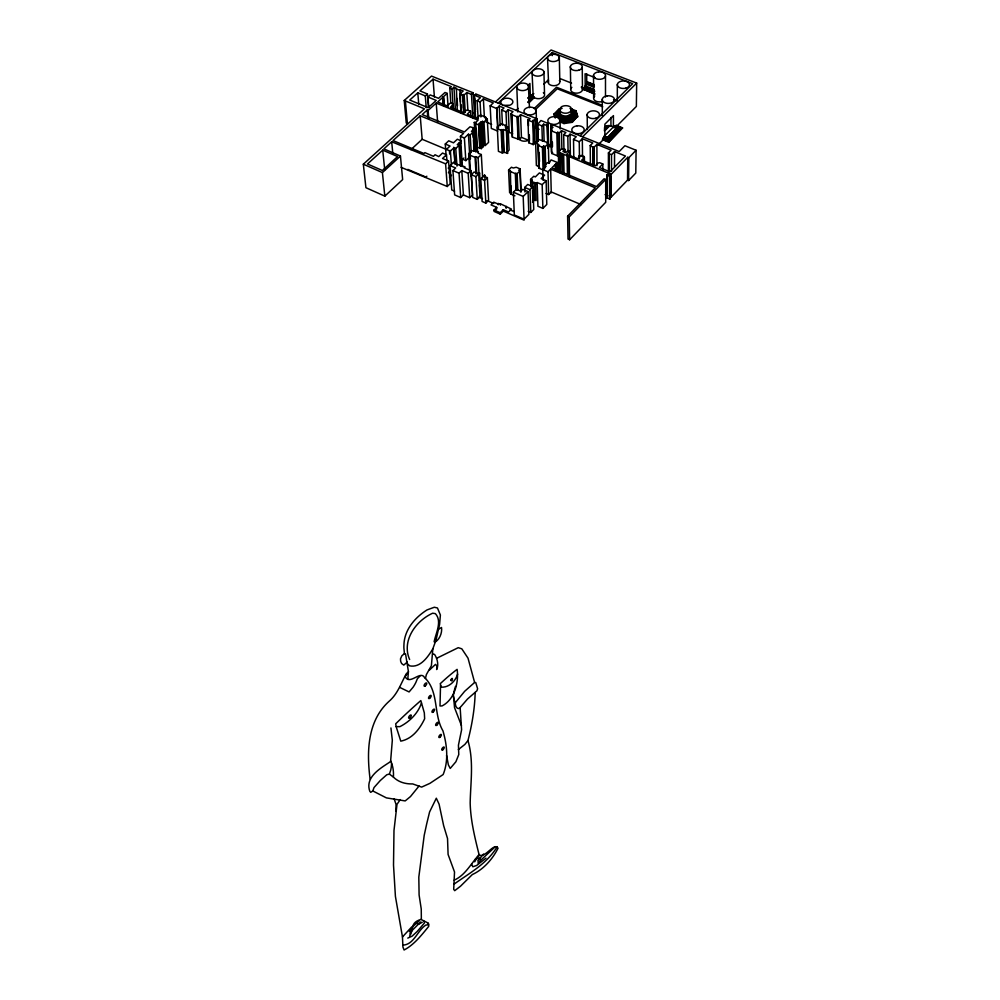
<?xml version="1.0" encoding="UTF-8"?>
<svg xmlns="http://www.w3.org/2000/svg" width="1000" height="1000" viewBox="0 0 1000 1000"><rect width="100%" height="100%" fill="white"/><g stroke="black" fill="none" stroke-linecap="round" stroke-linejoin="round"><path stroke-width="1.5" d="M604.875 135.512L604.862 124.175L613.438 115.625L613.4 126.962C611.587 125.512 605.337 125.138 607.612 126.512M610.588 174.137L611.075 197.2L610.588 174.137L609.45 175.312L610.4 175.7L609.85 199.075L606.925 197.85L606.938 175.012L609.45 173.588L558.337 151.975L561.462 148.9L563.025 149.537L563.713 148.85L565.013 149.388L565.075 152.425M607.45 174.488L606.925 197.85M604.325 136.537L607.4 137.775L617.25 127.413L614.175 126.175L604.325 136.062L602.562 139.713L608.725 142.213L622.525 127.825L616.375 125.375L615.725 126.025L620.85 128.075L608.35 140.662L603.212 138.588L602.562 139.713M607.875 140.15L607.875 138.75L619.05 127.5L615.125 125.688L614.175 126.65L617.25 127.413M608.4 171.175L608.413 152.938L611.112 150.188L596.888 144.4L594.163 147.125L594.275 165.338M620.837 128.537L620.85 127.6L608.35 140.188L608.35 141.125L611.475 137.988M608.725 142.213L622.525 127.825M608.85 171.838L609.2 153.262L608.413 152.938M609.188 171.5L609.2 153.262M609.587 175.375L609.562 198.212L610.35 198.538M609.85 199.075L610.4 175.7M610.938 125.962L610.95 117.475M611.475 171.412L611.512 154.688L614.562 151.588L625.462 156.025L610.013 171.85L599.4 167.463L602.825 163.988L599.637 162.675L598.162 163.038L595.413 165.812L581.663 160.138L584.412 157.375L583.362 156.938L583.875 156.425L580.988 155.963L581.237 155.338L578.638 156.463L579.688 156.888L577.8 158.787L566.775 154.238L569.712 151.325L567.888 150.575L565.812 152.625L562.938 151.45L565.013 149.388M614.175 128.05L614.175 126.175M614.5 166.788L614.562 151.588M617.737 127.362L615.125 125.688M622.513 128.3L615.725 125.55L615.725 126.487L616.375 125.375M617.288 100.962L617.362 84.362M619.05 127.5L619.038 128.912L608.888 139.137M611.075 197.2L627.537 180.113L627.762 157.287L628.825 157.725L636.087 150.262L624.913 145.738L619.2 151.562L551.912 124.45L551.237 125.113L551.788 153.488L557.388 155.812L558.237 154.975L557.737 132.262L559.288 132.9L561.512 130.712L565.9 132.5L563.675 134.688L563.962 149.825M400.262 799.6L397.013 804.312L393.988 830.438L393.512 865.075L395.412 896.375L402.463 936.95L402.925 947.038L404.087 950C414.062 944.8 421.587 935.088 428.663 926.45L428.862 924.225L427.9 922.962L421.362 919.613L421.25 909.062L419.1 894.987L418.812 877.138L424.212 835.325L426.712 823.8L429.588 811.95L436.312 798.225L439.1 804.2L443.638 825.625L447.537 838.525L448.088 854.438L454.525 871.988L453.7 889.325L454.712 890.675L460.525 886.2L472.325 874.55C483.387 869.538 492.75 858.962 498.038 848.2C494.375 841.812 486.05 857.475 479.562 855.25L477.425 857.412M627.537 180.113L628.6 180.55L628.825 157.725M495.45 101.962L551.087 50L636.675 83.088L636.362 106.45L616.737 126.175M636.087 150.262L635.788 173.075L628.6 180.55M391.587 763.363L391.275 766.963A64.45 27.3 -52 0 1 390.737 770.088L389.387 774.1L386.812 774.725L380.275 780.537L374.012 787.562L372.825 790.962L370.712 792.337L369.8 791.275C364.675 776.8 381.087 767.913 391.1 761.25L391.587 763.363A85.725 36.012 -51.7 0 1 393.425 777.1A127.788 53.487 -54.2 0 0 412.675 783.913L421.637 787.1L429.888 783.375L443.15 774.538C448.738 760.85 447.075 744.712 442.912 730.788C433.4 714.55 438.988 692.412 425.45 678.45A27.825 12.062 -54 0 1 424.538 677.575C420.513 669.9 409.588 685.863 405.163 676.587L408.425 671.587L405.562 653.975L404.425 653.65L401.863 655.775L400.513 658.8L400.637 661.1A35.487 15.762 -54 0 0 401.775 663.65L403.775 665.1L407.262 662.05M440.525 685.238L440.012 705.987L442.088 705.913C454.525 699.6 458.988 682.337 457.113 669.35A120.738 49.05 -53.5 0 0 444.938 679.412L440.225 683.688L441.275 687.15C448.938 687.688 455.487 681.188 457.6 674.163M408.425 671.587L407.8 679.137M446.55 755.462L448.363 764.825L450.225 768.438L455.887 761.762L458.775 754.562L458.438 745.2L461.6 729.775L460.138 707.537L467.475 699.05L476.875 690.837L477.612 688.787L475.788 682.638L474.625 682.463L464.637 691.325L455.312 702.712A25.8 10.713 -54.1 0 0 455.712 705.638L456.012 706.438A25.7 10.675 -54.1 0 0 457.413 708.25L458.938 708.6L460.138 707.537M425.45 678.45L426.375 674.587L431.4 665.662L432.85 648.775L436.037 640L438.725 628.05A44.112 19.737 -53.8 0 0 439.613 624.225L440.387 615.013L437.45 607.975L434.325 607.25L427.075 609.9C414.825 617.612 404.125 630.013 403.925 645.3A38.15 16.988 -54.1 0 0 403.938 648.575L404.425 653.65M396.037 811.175L395.988 804.212L394.15 798.913M461.438 725.525L454.538 707.638L453.425 695.413A53.137 22.05 -54.5 0 1 454.188 690.95L455.5 686.4M390.588 761.488L392.325 740.212L390.925 727.95M556.438 113.888L556.213 115.475A9.613 6.075 -1.6 0 0 556.65 117.037M480.1 859.038L480.012 858.05L475.45 859C469.237 866.812 463.625 876.025 454.188 880.15M421.463 703C418.038 713.375 409.538 721.762 399.9 726.65L396.15 726.612L395.7 723.8A290.538 110.812 -52.6 0 1 420.825 700.575L424.325 712.837L424.65 718.75C419.9 728.763 412.3 738.938 400.775 741.137L396.15 726.612M434.125 641.812C435.812 633.138 442.45 621.175 435.35 613.625L432.675 613.212C415.725 620.8 401.375 640.962 409.637 659.5M560.288 110.812L559.812 112.762L560.938 114.562A5.975 3.775 -1.6 0 0 567.938 115.738L571.237 113.675L571.325 110.787M370.087 779.05C366.625 752.062 367.2 721.075 389.038 701.338C397.938 693.725 401.15 682.788 406.6 673.263M474.7 861.825L476.375 858.787A6.188 2.275 -53.3 0 1 477.425 857.412M409.363 931.75L412.9 926.462L419.125 920.962M409.862 933.9L410.012 933.637A12.237 4.475 -52.3 0 1 412.137 930.462L420.725 921.925M477.688 861.05L483.562 854.038M432.85 648.775C428.062 656.8 420.387 668.138 409.575 665.825L407.788 664.013M409.588 936.087C414.425 929.137 409.363 922.763 421.337 919.287M419.062 785.987L410.475 796.562L405.188 800.925L386.375 797.875L372.825 790.962M475.45 859L479.038 854.488C474.837 837.625 470.6 820.512 470.175 803C470.562 782.113 473.963 761.075 467.95 740.562A292.337 125.113 -50.8 0 0 475.163 692.513M467.95 740.562L464.888 744.412L458.325 749.625M497.262 846.625C486.912 863.75 469.7 873 454 884.15M429.175 670.325L435.513 664.375L436.975 666.062L436.65 669.538C438.938 664.987 437.3 658.5 434.613 654.463L432.587 653.888M411.688 926.95L402.463 936.95M494.688 847.275L477.887 862.938M609.425 198.15L610.55 196.975M546.025 193.45L548.612 194.55L548.013 171.775L550.662 169.15L595.275 187.825L567.612 216.175L568.025 239.037L569.625 239.737L605.712 202.288L605.7 179.45L604.087 178.775L596.487 186.575L551.825 167.9L557.288 162.475L551.075 159.887L549.1 163.3L547.537 162.65L544.55 165.6L544.637 168.637M569.625 239.737L569.237 216.875L605.7 179.45M611.125 174.363L627.762 157.287M438.35 629.375L441.525 627.463C442.275 632.463 439.913 639.05 435.487 641.825M542.875 208.4L542.175 184.662L537.163 182.55L537.925 206.262L542.875 208.4L546.788 204.45L546.138 180.725L541.138 178.612L544.6 175.162L539.35 172.95L535.35 176.912L533.775 176.25L530.575 179.412L530.837 186.825M607.4 137.775L617.25 127.875M619.05 127.975L607.875 139.213L603.775 137.562L603.212 138.112L603.212 139.05L607.062 140.612M592.987 165.538L592.875 147.312L594.163 147.125M528.188 211.337L530.788 212.463L533.75 209.488L532.987 186.7L527.725 184.462L524.725 187.425L524.9 191.988M548.612 194.55L551.237 191.925L581.15 204.625M598.188 144.8L603.638 139.325M604.462 127.762L606.587 125.638M604.412 128.775L607.612 125.575M605.475 128.175L607.612 126.037M604.362 129.787L608.638 125.512M532.463 202.062L534.575 199.963L533.975 182.175M605.438 129.188L608.638 125.988M604.325 130.787L609.65 125.463M605.388 130.188L609.65 125.925M590.375 164.462L590.225 145.525L592.775 142.975L582.325 138.713L579.263 141.762L579.462 158.438M542.175 184.662L546.138 180.725M582.663 136.713L636.675 83.088M494.988 210.538L496.775 208.775L496.712 207.362L491.05 204.9L493.8 202.188L497.663 203.863L500.35 203.762L511.512 209.112L508.587 212.013L503.263 209.7L503.325 211.112L524.1 220.15L523.188 196.425L528.05 191.6L522.775 189.35L520.862 191.238L516.312 189.3L513.362 192.2L514.338 214.988L524.075 219.213L528.875 214.387L528.05 191.6M530.788 212.463L529.987 189.675L532.987 186.7M537.163 182.55L536.1 183.612L530.837 181.375L532.15 180.075L530.575 179.412M543.075 180.2L542.762 169.575L546.125 166.25L544.55 165.6M573.8 157.613L573.525 139.425L576.263 136.725L570.037 134.188L567.812 136.375L568.075 151.525M548.825 163.312L548.312 143.625L546.763 142.988L547.275 142.475L538.938 139.525L535.638 142.738L538.975 144.838L538.288 145.525L538.987 168.238L543.075 169.95L544.275 168.762L543.638 146.037L545.188 146.688L545.688 164.862M496.712 207.362L494.012 210.025L494.087 211.425L500.275 214.125L500.213 212.725L503.263 209.7M500.275 214.125L503.325 211.112M580.15 135.688L632.638 83.688L552.188 52.538L498.175 103.075M551.788 153.488L552.638 152.65L551.362 152.125L550.788 129.438L553.025 127.263L550.975 126.425L551.5 147.6M514.925 195.787L510.875 194.05L511.075 185.95M538.987 168.238L539.675 167.562L538.65 167.125L539.025 162.075M485.85 203.088L488.6 200.4L487.362 177.662L484.363 176.388L485.275 175.5L484.5 175.175L480.8 178.738L482.113 201.462L485.85 203.088L484.575 180.362L487.362 177.662M517.837 190.325L517.163 173.65L520.013 170.85L518.713 170.3L520.138 168.912L516.25 167.262L513.263 168L511.45 167.237L508.587 170.012L509.613 192.75L511.4 193.525M545.188 146.688L548.312 143.625M516.025 190.3L515.325 173.625L517.163 173.65M543.075 169.95L542.413 147.238L543.638 146.037M557.388 155.812L556.875 133.1L557.737 132.262M550.975 126.425L552 125.425L551.237 125.113M518.312 116.862L517.312 116.45L518.212 139.088L519.212 139.5L518.312 116.862L520.562 114.725L530.175 118.637L527.95 120.087L528.737 142.738L533.263 144.613L534.125 143.775L533.138 120.312L533.9 120.625L534.625 143.275L533.362 143.463L534.125 143.775M534.625 143.275L536.337 141.625L535.612 118.975L537.15 118.888L504.212 105.5M469.7 170.275L468.663 153.65L471.912 150.575L473.425 151.225L474.513 150.2L478.312 151.8L478.25 153.262L481.312 154.55L478.075 157.637L478.95 172.763L477.925 173.625L474.113 172L471.325 174.675L472.725 197.387L477.262 199.363L480.925 195.8L480.163 195.463M482.5 198.663L480.075 197.613L480.975 196.737L479.6 173.088L478.837 172.75M510.875 194.05L510.4 170.787L508.587 170.012M559.875 120.95L563.987 122.625L572.3 121.388L577.65 116.163L576 110.763L570.413 108.637M559.888 121.888L564 123.562L572.312 122.312L577.65 116.163M594.788 94.213L583.275 89.213L585.212 86.4L593.837 89.787M548.075 123.413L547.05 124.412L548.075 124.825L547.212 125.662L547.812 148.338L548.663 147.5L548.075 123.413L540.938 120.512L537.825 124.2L538.337 140.825M583.288 89.675L585.225 87.8L585.087 73.75L595.212 77.7M528.737 142.738L528.812 134.85M542.35 140.975L541.912 125.862L543.638 124.2L547.212 125.662M469.738 197.675L468.2 173.337L461.8 170.588L463.413 194.913L469.738 197.675L472.5 195L470.988 170.662L464.087 167.7L465 166.838L454.162 163.45L455.075 162.587L453.812 162.05L450 165.637L451.737 189.95L454.55 191.112M503.875 152.65L502.825 130L501.812 129.588L502.875 152.238L503.875 152.65L503.35 129.5L506.388 130.762L507.413 153.412L504.4 152.15M506.662 126.9L505.988 111.838L508.25 109.712L513.013 111.65L510.763 113.775L511.763 114.188L512.375 137.137L518.212 139.088M519.212 139.5L521.438 137.35L520.562 114.725M507.362 151.713L509.1 150.05L508.1 127.4L501.9 123.663L497.287 127L498.425 151.325L502.188 152.9L502.875 152.238M450 165.637L455.675 167.963L452.925 170.562L454.637 194.887L460.7 197.537L463.413 194.913M479.4 180.325L482.6 177.225L481.312 154.55M507.413 153.412L506.737 130.425L505.475 129.9L508.1 127.4M533.263 144.613L533.138 120.312M533.9 120.625L535.612 118.975M477.262 199.363L475.9 176.637L479.6 173.088M468.2 173.337L470.988 170.662M535.275 109.763L557.238 88.763L602.725 106.788M512.375 137.137L510.763 113.775M554.9 117.537L554 113.938L559.388 108.775L562.125 108.375M556.175 112.8L559.388 108.775M401.087 167.338L447.262 186.5L450.188 183.713L448.562 161.05L442.525 158.475L446.5 154.75L442.537 153.062L438.738 156.613L435.075 154.762L433.425 156.3L424.9 152.65L423.975 153.5L393.025 140.562L420.213 115.825L463.55 133.412L460.438 136.325L462.413 166.562L461.163 166.038M507 134.438L509.237 132.312L508.25 109.712M534.175 108.525L556.487 87.225L602.087 105.275M483.8 144.887L485.288 145.512L483.988 121.975L482.488 121.35L483.8 144.887L483.1 145.55L482.525 135.25M528.987 102.325L534.263 97.312L533.275 96.925L528 101.925M529 102.788L534.263 97.312M481.3 148.625L479.963 125.075L478.713 124.562L480.05 148.1L481.3 148.625L482 147.963L480.662 124.412L478.913 123.688L479.625 123.025L481.375 123.75L482.688 147.3L483.562 146.463L482.262 122.925L480.5 122.2L481.037 121.7L481.788 122.013L482.113 127.9M502.188 152.9L501.112 130.25L501.812 129.588M485.288 145.512L488.55 142.413L487.287 118.875L485.037 117.95L485.75 117.287L480.25 115.025L476.912 118.15L467.212 114.15L470.562 111.037L466.562 110.1L463.738 112.713L450.425 107.212L453.263 104.612L452.525 104.312L453.05 103.825L450.6 102.812L447.225 105.887L437.688 101.95L442.663 97.438L443.387 97.737L443.913 105.062M517.863 139.412L517.312 116.45M476.05 173.988L475.05 157.35L475.775 156.662L478.075 157.637M460.7 197.537L459.05 173.2L461.8 170.588M448.363 172.787L450.588 170.662M461.75 160.113L463.963 158.012M528.013 97.825L531.263 94.738L530.288 94.35L529.925 83.462L527.737 85.512M477.137 146.562L476.613 147.062L480.05 148.1M528.025 98.287L531.263 94.738M516 110.525L518.225 108.413M531.587 95.763L533.812 93.65M543.825 84.15L548.288 79.938M470.775 176.137L469.462 154.975L470.188 154.3L468.663 153.65M529 98.688L532.263 95.6L531.287 95.2M529.025 99.15L532.263 95.6M461.925 158.938L465.838 160.613L469.8 156.85M528.913 100.575L533.263 96.463L532.275 96.062M528.013 102.387L533.288 97.387L533.263 96.463M449.438 177.162L451.5 175.2M502.438 125.162L501.737 110.1L503.988 107.975L499.25 106.037L496.637 108.488L497.6 128.062M447.262 186.5L445.6 163.837L448.562 161.05M456.975 166.15L455.763 148.463L454 147.713L450.4 151.088L422.163 139.288L420.213 115.825M461.6 165.775L460.138 143.675L458.875 143.138L457.262 144.662L459.012 145.412L455.763 148.463M465.838 160.613L464.387 137.975L468.4 134.225L470.15 134.963L471.238 152.625M475.337 151.175L474.113 130.575L472.85 130.05L471.425 131.387L473.188 132.113L474.325 151.25M479.75 148.387L478.713 124.562M481.788 122.013L482.488 121.35M460.138 143.675L460.863 143L459.6 142.463L461.275 140.9L457.325 139.238L453.475 142.825L448.725 140.812L445.275 144.025L446.138 155.8M474.113 130.575L474.637 130.062L472.638 129.238L473.525 128.4L475.525 129.238L476.238 128.562L469.988 126.8L464.45 131.962L422.2 114.562L427.2 110.013L428.113 110.438L428.812 119.225M479.963 125.075L480.662 124.412M481.375 123.75L482.262 122.925M470.15 134.963L473.188 132.113M483.988 121.975L487.287 118.875M426.838 176.213L425.938 177.062L407.825 169.387M474.613 128.287L474.263 122.413L475.788 122.325L478.088 120.175L436.2 103.075L428.113 110.438M446.438 149.412L450.037 146.037L445.275 144.025M476.825 151.312L475.763 123.025L474.263 122.413M478.013 118.713L475.925 117.387M497.738 131.075L491.325 128.425L490.163 105.838L493.288 102.925L483.375 98.888L480.062 101.95L480.913 116.988M473.413 113.45L475.55 111.475M473.212 92.812L471.463 94.425L472.863 117.875L474.588 116.275L473.212 92.812L431.525 76.1L404.237 100.487L424.45 108.812L363.325 164.2L365.925 187.712L384.837 196.137L402.65 179.575L400.45 156.037L383.875 148.875L391.688 141.775L445.6 163.837M478.137 118.787L477.1 100.75L480.412 97.675L474.263 95.175L475.838 95.35L475.65 93.888L503.762 105.388L509.837 105.225A6.075 3.812 -2.8 0 0 512.425 100.388A6.075 3.812 -2.8 0 0 505.262 98.362L503.8 98.787A6.075 3.812 -2.8 0 0 501.55 104.05L502.512 104.825M410.962 149.613L422.163 139.288M463.713 114.225L462.5 95.175L463.2 94.525L464.175 94.925L465.288 112.513M464.175 94.925L466.8 92.525L471.463 94.425M384.837 196.137L382.413 172.587L400.45 156.037M460.5 101.975L460.262 89.787L463.188 90.975L459.8 94.075L461.037 113.125M457.287 110.638L456.362 88.188L453.925 87.2L451.95 89L453.275 108.5M450.825 103.112L449.787 88.125L451.413 86.662L433.038 79.175L419.938 90.9L427.425 93.987L428.475 107.287M382.725 150.137L367.475 163.975L382.362 170.5L397.575 156.562L382.725 150.137L384.725 169.8M443.663 106.125L443.013 97.112L447.15 93.362L444.988 92.475L438.537 98.338L430.275 94.925L427.962 97.013L428.775 107.362M443.387 97.737L443.013 97.112M426.238 107.737L425.288 95.913L427.425 93.987M425.288 95.913L417.8 92.825L409.738 100.037L428.2 107.713L436.225 100.425L427.962 97.013M485.962 858.162L476.637 865.5L472.8 866.762L471.575 864.087M420 676.038L417.362 678.737L416 682.125A17.862 7.812 -53.4 0 1 413.013 687.312L409.087 691.938L399.913 687.487M422.238 922.275L418.45 924.35L415.85 922.788M436.625 658.3L458.25 647.675L461.812 648.825L468.013 658.162L474.625 682.463M407.775 938.1L412.15 936.137L417.212 931.438L424.387 923.05L424.137 921.263M602 101.575L600.5 101.862A5.962 3.738 -0.9 0 1 594.125 99.75L593.688 98.812A5.962 3.738 -0.9 0 1 594.775 96.025M402.75 945.113C414.012 944.862 417.35 930.362 425.975 925.013L427.325 925.025L428 923.075M571.825 110.1L576.025 111.7L577.663 117.1M586.875 81.688L594.138 84.537M586.888 82.15L594.225 84.975M586.975 82.6L594.3 85.412M587.075 83.05L594.375 85.862M594.375 86.325L587.163 83.5L586.975 82.137M586.275 84.225L593.962 87.238M593.837 89.325L585.212 85.938L586.775 84.425L586.688 73.763M584.562 87.025L594.625 90.988M584.575 87.5L594.637 91.45M559.975 78.562L571.562 83.125M581.7 87.112L584.587 88.25M613.55 99.637L616.45 100.775M583.925 88.125L593.987 92.075M583.925 88.588L593.987 92.55M583.938 89.05L593.987 93.012M583.275 89.213L594.788 93.737M532.312 97L534.275 97.775M604.325 136.062L607.4 137.312M603.763 137.088L607.875 138.75M603.212 138.112L608.35 140.188M602.55 139.25L608.725 141.738M455.838 88.675L459.738 90.262M532.612 120.812L533.375 121.125L532.513 121.95L527.95 120.087M449.787 88.125L451.95 89M537.825 124.2L541.912 125.862M550.788 129.438L552.075 129.963L551.213 130.8L556.875 133.1M563.675 134.688L567.812 136.375M590.225 145.525L592.875 147.312M608.862 153.6L611.512 154.688M501.737 110.1L505.988 111.838M573.525 139.425L579.263 141.762M490.163 105.838L496.637 108.488M511.425 114.525L516.962 116.788M477.1 100.75L480.062 101.95M459.8 94.075L462.5 95.175M536.225 128.138L539.1 129.312M536.337 141.625L537.337 142.037L536.638 119.388M583.862 161.988L587.75 163.588M486.012 122.013L491.625 124.338M497.287 127L498.55 127.525L497.325 128.688L501.112 130.25M509.237 132.312L512.775 133.775M521.438 137.35L529.587 140.725M538.288 145.525L542.413 147.238M606.938 175.012L609.875 176.225M475.225 123.525L478.4 124.838M506.5 152.55L507.75 153.075M539.175 166.625L536.362 165.438L535.638 142.738M605.112 194.613L607.987 195.812M542.762 169.575L548.013 171.775M460.438 136.325L464.387 137.975M407.4 123.45L406.25 122.975L404.237 100.487M509.862 171.312L515.325 173.625M469.462 154.975L475.05 157.35M524.725 187.425L529.987 189.675M534.575 199.963L536.125 200.625L535.55 182.838M513.362 192.2L523.188 196.425M471.325 174.675L475.9 176.637M480.8 178.738L484.575 180.362M567.612 216.175L569.237 216.875M448.175 168.088L450.525 169.1M452.925 170.562L459.05 173.2M480.213 196.4L480.975 196.737M509.95 209.812L513.9 211.537M487.025 200.625L493.713 203.525M494.012 210.025L500.213 212.725M363.325 164.2L382.413 172.587M389.387 774.1L393.425 777.1M479.562 855.25L479.038 854.488M559.312 57.3L558.9 56.388A5.938 3.638 -1.9 0 0 552.612 54.35L551.125 54.625A5.938 3.638 -1.9 0 0 547.562 58.55L548.587 83.588A5.875 3.65 -1.9 0 0 554.812 85.65L556.287 85.375A5.875 3.65 -1.9 0 0 559.812 81.425L559.312 57.3A5.938 3.638 -1.9 0 1 555.763 61.225L554.263 61.513A5.938 3.638 -1.9 0 1 547.975 59.462L547.562 58.55M559.4 80.512L559.812 81.425M543.925 71.8L543.513 70.888A5.975 3.7 -2.2 0 0 537.2 68.8L535.7 69.088A5.975 3.7 -2.2 0 0 532.075 73.075L533.212 96.525A5.925 3.7 -2.2 0 0 539.462 98.637L540.962 98.338A5.925 3.7 -2.2 0 0 544.538 94.338L543.925 71.8A5.975 3.7 -2.2 0 1 540.3 75.8L538.8 76.087A5.975 3.7 -2.2 0 1 532.475 74L532.075 73.075M560.062 119.887L559.625 118.912A6.15 3.9 -1.8 0 0 553.125 116.7L551.575 117A6.15 3.9 -1.8 0 0 547.888 121.2L548.312 122.175A6.15 3.9 -1.8 0 0 554.825 124.4L556.375 124.1A6.15 3.9 -1.8 0 0 560.062 119.887L560.25 128.95M529.487 107.662L528.35 85.262A6.025 3.75 -2.5 0 0 522.013 83.138L520.5 83.425A6.025 3.75 -2.5 0 0 516.812 87.475L517.788 112M536.15 110.375L535.737 109.412A6.112 3.862 -2.3 0 0 529.3 107.238L527.775 107.525A6.112 3.862 -2.3 0 0 524.05 111.688L524.462 112.65A6.112 3.862 -2.3 0 0 530.9 114.85L532.45 114.55A6.112 3.862 -2.3 0 0 536.15 110.375L536.775 129.987M548.538 144L548.9 144.838A6.088 3.912 -1.7 0 0 550.837 146.412M516.812 87.475L517.212 88.413A6.025 3.75 -2.5 0 0 523.562 90.55L525.075 90.25A6.025 3.75 -2.5 0 0 528.75 86.2M518.862 138.188L519.2 139A5.888 3.775 -2.4 0 0 525.413 141.15L526.9 140.863A5.888 3.775 -2.4 0 0 529.325 139.613M554 113.938L555.325 117.938M453.35 696.112L454.225 699.912A43.038 17.925 -54.4 0 0 455.312 702.712M391.688 141.775L392.85 153.812M405.387 100.975L407.475 124.375M417.8 92.825L418.787 104.637M427.2 110.013L427.788 117.35M436.2 103.075L437.65 122.125M433.038 79.175L434.387 96.875M443.738 97.413L444.375 106.213M442.663 97.438L443.188 104.763M446.5 154.75L446.938 160.787M447.15 93.362L448.1 106.862M450.35 150.463L451.4 165.188M449.45 151.125L449.663 154.062M454 147.713L455.125 163.925M453.787 147.25L454.8 161.975M453.925 87.2L455.438 109.7M453.263 104.612L453.562 109.012M452.525 104.312L452.825 108.713M457.038 98.438L457.525 105.763M458.875 143.138L460.387 166.038M461.325 105.1L461.512 108.025M460.262 89.787L460.55 94.175M460.688 104.913L461.163 112.225M468.4 134.225L469.613 153.837M463.2 94.525L464.312 112.112M470.562 111.037L470.925 116.912M466.8 92.525L467.887 110.113M470.188 154.3L470.462 158.825M474.963 124.85L475.138 127.8M479.263 196.337L479.312 197.275M474.637 130.062L475.95 152.15M474.538 133.125L475.238 144.9M475.775 156.662L476.763 173.3M472.85 130.05L473.3 137.413M473.475 140.35L474.087 150.65M474.787 97.85L475.487 109.875M474.263 95.175L475.575 117.7M476.238 128.562L477.612 152.125M479.538 184.862L479.8 189.412M478.7 173.95L480.075 197.613M484.5 175.175L484.663 178.2M485.75 117.287L485.9 120.225M483.375 98.888L484.363 116.925M498.2 203.337L498.263 204.75M496.987 108.162L497.863 126.237M500.35 203.762L500.425 205.175M499.25 106.037L500.175 125.612M505.438 125.113L505.575 128.125M506.287 206.337L506.35 207.75M505.925 206.688L505.988 208.1M511.825 115.7L512.525 132.287M515.862 173.1L516.55 189.775M520.138 168.912L521.038 191.65M520.013 170.85L520.85 192.087M532.15 180.075L532.35 186.012M532.5 190.45L532.913 202.312M529.325 135.062L529.475 139.588M528.288 119.75L528.5 125.8M539.212 152.413L539.487 161.5M537.15 118.888L537.85 141.537M537.95 144.412L538.65 167.125M543.638 124.2L544.1 140.825M550.662 169.15L551.263 192.862M547.388 125.487L547.987 148.175M552.188 52.538L552.263 55.625M552.375 142.062L552.487 146.6M557.288 162.475L557.463 169.938M556.6 163.175L556.763 170.8M555.9 163.863L556.038 170.1M555.2 164.562L555.3 169.013M561.512 130.712L561.875 148.887M561.587 153.8L561.962 172.5M559.913 152.625L560.288 170.812M559.288 132.9L559.675 151.062M559.55 152.963L559.975 172.688M558.337 151.975L558.775 171.688M563.987 122.625L564 123.562M563.675 154.662L564.05 174.05M562.625 154.238L563.025 174.062M569.175 156.938L569.513 177.213M568.125 156.512L568.45 174.812M567.075 156.075L567.4 173.975M572.3 121.388L572.312 122.312M570.375 66.588L570.737 89.125M570.037 134.188L570.413 156.912M569.712 151.325L569.788 155.875M576 110.763L576.025 111.7M579.163 155.938L579.2 158.975M583.875 156.425L583.925 160.987M582.25 67.237L582.487 89.8M582.325 138.713L582.525 156.912M587.2 114.35L587.325 129.475M584.412 157.375L584.45 161.938M593.525 75.25L593.65 97.837M593.375 146.8L593.488 165.025M596.888 144.4L596.975 165.65M602.288 99.237L602.312 115.862M605.487 75.912L605.5 97.013M602.825 163.988L602.837 170.062M571.862 87.338A5.913 3.688 -1.4 0 0 570.75 90.087L571.175 91.013A5.913 3.688 -1.4 0 0 577.475 93.112L578.975 92.825A5.913 3.688 -1.4 0 0 582.463 88.837L582.038 87.912A5.913 3.688 -1.4 0 0 581.237 87.1M548.175 82.675A5.875 3.65 -1.9 0 1 548.55 80.787M560.45 109.262A7.212 4.562 -1.6 0 0 558.725 111.375L558.55 112.562A7.212 4.562 -1.6 0 0 564.2 116.737L566.075 116.812A7.212 4.562 -1.6 0 0 572.812 113.112L572.962 111.925A7.212 4.562 -1.6 0 0 570.625 108.812M559.388 111.188A7.212 4.562 -1.6 0 0 558.737 112.312L558.575 113.5A7.212 4.562 -1.6 0 0 564.212 117.675L566.1 117.737A7.212 4.562 -1.6 0 0 572.825 114.05L572.987 112.863A7.212 4.562 -1.6 0 0 571.85 110.638M559.587 109.7A8.413 5.312 -1.6 0 0 557.575 112.163L557.375 113.55A8.413 5.312 -1.6 0 0 563.95 118.425L566.15 118.5A8.413 5.312 -1.6 0 0 574 114.2L574.188 112.812A8.413 5.312 -1.6 0 0 571.45 109.175M559.6 110.638A8.413 5.325 -1.6 0 0 557.587 113.1L557.4 114.488A8.413 5.325 -1.6 0 0 563.975 119.35L566.163 119.438A8.413 5.325 -1.6 0 0 574.012 115.138L574.2 113.75A8.413 5.325 -1.6 0 0 573.812 112.387M571.462 110.113A8.413 5.325 -1.6 0 1 572.875 111.137M575.188 115.275A9.613 6.075 -1.6 0 1 566.225 120.2L563.713 120.1A9.613 6.075 -1.6 0 1 556.2 114.537L556.425 112.963A9.613 6.075 -1.6 0 1 560.638 109.087M570.212 108.663A9.613 6.075 -1.6 0 1 575.4 113.688L575.2 116.213A9.613 6.075 -1.6 0 1 566.237 121.137L563.725 121.037A9.613 6.075 -1.6 0 1 559.312 119.65M573.9 111.65A9.613 6.075 -1.6 0 1 575.413 114.625M532.8 95.6A5.925 3.7 -2.2 0 1 533.2 93.688M543.35 92.6A5.925 3.7 -2.2 0 1 544.125 93.413M571.663 108.925L570.388 111.725L567.888 112.925A5.987 3.775 -1.6 0 1 560.875 111.75C558.225 109.675 560.887 106.263 563.538 105.962A5.987 3.775 -1.6 0 1 570.525 107.125L571.663 108.925M450.788 680.263C452.9 683.025 453.038 674.825 450.788 680.263M595.788 118.25L594.25 118.55A6.15 3.887 -1 0 1 587.675 116.337L587.225 115.363A6.15 3.887 -1 0 1 590.837 111.188L592.375 110.887A6.15 3.887 -1 0 1 598.925 113.088L599.375 114.05A6.15 3.887 -1 0 1 595.788 118.25M577.087 125.838L575.538 126.15A6.188 3.95 -1.3 0 0 571.875 130.387L572.312 131.375A6.188 3.95 -1.3 0 0 578.913 133.637L580.462 133.325A6.188 3.95 -1.3 0 0 584.125 129.062L583.675 128.088A6.188 3.95 -1.3 0 0 577.087 125.838M625.9 88.125L624.388 88.425A6.062 3.762 -0.4 0 1 617.875 86.287L617.413 85.35A6.062 3.762 -0.4 0 1 620.9 81.3L622.413 81A6.062 3.762 -0.4 0 1 628.913 83.125L629.375 84.062A6.062 3.762 -0.4 0 1 625.9 88.125M607.388 95.825L605.862 96.112A6.1 3.825 -0.7 0 0 602.325 100.237L602.775 101.188A6.1 3.825 -0.7 0 0 609.325 103.362L610.85 103.062A6.1 3.825 -0.7 0 0 614.375 98.938L613.925 97.987A6.1 3.825 -0.7 0 0 607.388 95.825M578.7 70.25L577.188 70.55A5.975 3.675 -1.4 0 1 570.825 68.463L570.4 67.537A5.975 3.675 -1.4 0 1 573.938 63.575L575.438 63.288A5.975 3.675 -1.4 0 1 581.788 65.362L582.225 66.275A5.975 3.675 -1.4 0 1 578.7 70.25M598.575 71.925L597.075 72.213A6.012 3.725 -0.9 0 0 593.562 76.213L594 77.15A6.012 3.725 -0.9 0 0 600.438 79.262L601.95 78.963A6.012 3.725 -0.9 0 0 605.45 74.95L605 74.013A6.012 3.725 -0.9 0 0 598.575 71.925M436.675 725.275A1.9 0.787 -53.5 0 0 438.162 722.513A1.9 0.787 -53.5 0 0 435.962 723.975A1.9 0.787 -53.5 0 0 436.675 725.275M409.7 718.012A1.95 0.838 -53.2 0 0 411.213 715.163A1.95 0.838 -53.2 0 0 408.925 716.663A1.95 0.838 -53.2 0 0 409.7 718.012M429.588 698.375A1.938 0.825 -53.6 0 0 431.1 695.55A1.938 0.825 -53.6 0 0 428.85 697.013A1.938 0.825 -53.6 0 0 429.588 698.375M442.713 749.875A1.863 0.762 -53.4 0 0 444.175 747.163A1.863 0.762 -53.4 0 0 442.025 748.625A1.863 0.762 -53.4 0 0 442.713 749.875M439.837 737.312A1.887 0.775 -53.5 0 0 441.312 734.575A1.887 0.775 -53.5 0 0 439.137 736.038A1.887 0.775 -53.5 0 0 439.837 737.312M425.15 685.987A1.95 0.838 -53.6 0 0 426.675 683.138A1.95 0.838 -53.6 0 0 424.4 684.6A1.95 0.838 -53.6 0 0 425.15 685.987M433 712.138A1.913 0.812 -53.6 0 0 434.5 709.338A1.913 0.812 -53.6 0 0 432.275 710.8A1.913 0.812 -53.6 0 0 433 712.138"/></g></svg>
